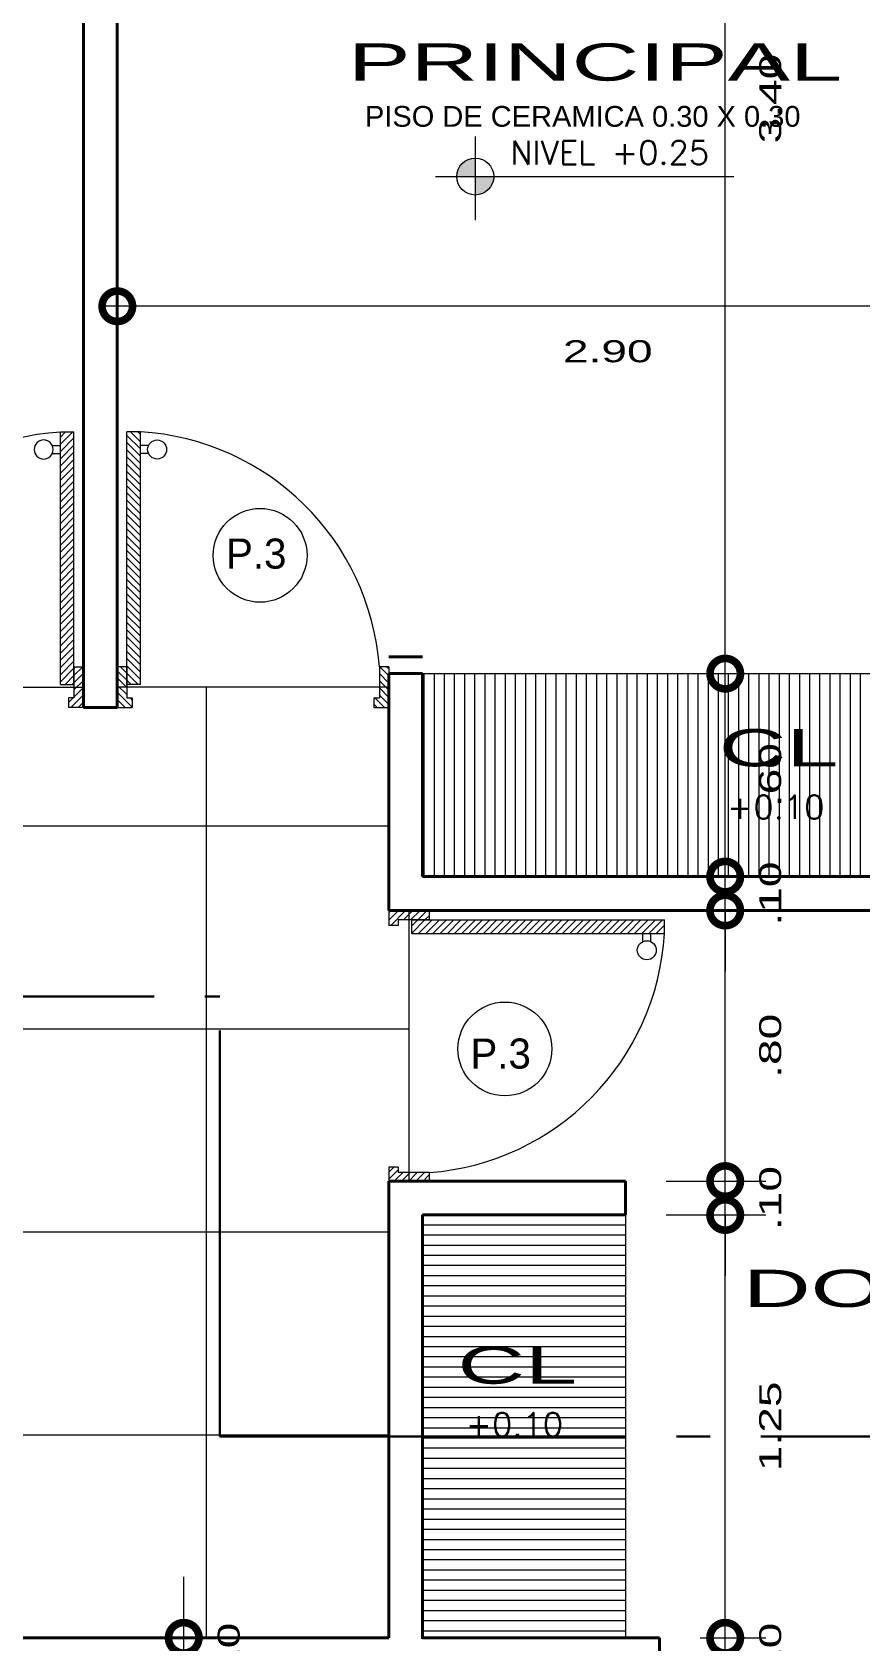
# Model space of a CAD drawing. Header units: inches. Extents: x 155.3 to 248.5, y 20.6 to 88.6.
# Drawn here: x 184.057 to 186.506, y 73.407 to 78.165 of the extents above; entities that cross this region are included whole.
import ezdxf

# ---------------------------------------------------------------- set-up
doc = ezdxf.new("R2010")
doc.units = ezdxf.units.IN
doc.header["$MEASUREMENT"] = 0
doc.linetypes.add('ACAD_ISO04W100', pattern=[30, 24, -3, 0, -3])
doc.linetypes.add('CONTINUA', pattern=[0])
for name, color, linetype in [('COTAS', 252, 'Continuous'), ('EJES', 1, 'Continuous'), ('MURO', 7, 'Continuous'), ('PUERTAS', 23, 'Continuous'), ('TEXTOS PLANTA', 7, 'Continuous'), ('TEXTURAS', 251, 'Continuous')]:
    doc.layers.add(name, color=color, linetype=linetype)
doc.styles.add('Celso', font='swissel.ttf', dxfattribs={"width": 1.5})
doc.styles.add('ROMANS', font='romans', dxfattribs={"width": 1.1, "height": 1})
doc.styles.get("Standard").update_dxf_attribs({"font": 'arial.ttf'})
doc.dimstyles.new('PLANTA 1-50', dxfattribs={"dimtxt": 0.065, "dimasz": 0.18, "dimexe": 0.12, "dimexo": 0.12, "dimgap": 0.1, "dimtad": 2, "dimzin": 4, "dimdsep": 46, "dimtxsty": 'Celso', "dimblk": 'DOTSMALL', "dimcen": 0.065, "dimdle": 0.05, "dimclrd": 14, "dimclre": 251, "dimclrt": 256, "dimaunit": 1, "dimadec": 4, "dimazin": 1, "dimtfac": 1, "dimtix": 1, "dimtmove": 0, "dimatfit": 3, "dimldrblk": 'DOTSMALL', "dimfxl": 1, "dimlwd": 9, "dimlwe": 9, "dimarcsym": 0})
pattern_1 = [(315, (-96.529859, 5.184583), (-0.013258252, -0.013258252), [])]

# ---------------------------------------------------------------- blocks, each defined once
blk = doc.blocks.new('A$C2D8C4AFF')
at = {"lineweight": 0}
h = blk.add_hatch(dxfattribs=at)
h.set_pattern_fill('ANSI31', color=8, scale=0.15, angle=17, style=0)
h.set_pattern_definition(pattern_1)
h.paths.add_polyline_path([(0.035, 0.865), (0, 0.865), (0, 1.015), (0.055, 1.015), (0.055, 0.98), (0.035, 0.98)])
h = blk.add_hatch(dxfattribs=at)
h.set_pattern_fill('ANSI31', color=8, scale=0.15, angle=17, style=0)
h.set_pattern_definition(pattern_1)
h.paths.add_polyline_path([(1, 0.865), (0.965, 0.865), (0.965, 0.93), (0.965, 0.98), (0.945, 0.98), (0.945, 1.015), (1, 1.015)])
h = blk.add_hatch(dxfattribs=at)
h.set_pattern_fill('ANSI31', color=8, scale=0.15, angle=17, style=0)
h.set_pattern_definition(pattern_1)
h.paths.add_polyline_path([(0.965, 0), (0.915, 0), (0.915, 0.93), (0.965, 0.93)])
at = {"color": 32, "lineweight": 0}
for p, q in [((0, 0.865), (0, 1.015)), ((0.055, 1.015), (0, 1.015)), ((0.055, 0.98), (0.055, 1.015)), ((1, 1.015), (0.945, 1.015)), ((0.945, 0.98), (0.945, 1.015)), ((1, 0.865), (1, 1.015)), ((0.035, 0.865), (0.035, 0.98)), ((0.055, 0.98), (0.035, 0.98)), ((0.965, 0.98), (0.945, 0.98)), ((0.965, 0.865), (0.965, 0.98)), ((0.915, 0.93), (0.965, 0.93)), ((0.915, 0.93), (0.915, 0)), ((0.965, 0.93), (0.965, 0)), ((0, 0.865), (0.035, 0.865)), ((0.965, 0.865), (1, 0.865)), ((0.915, 0), (0.965, 0))]:
    blk.add_line(p, q, dxfattribs=at)
at = {"lineweight": 0}
for p, q in [((0.885, 0.08), (0.915, 0.08)), ((0.885, 0.05), (0.915, 0.05))]:
    blk.add_line(p, q, dxfattribs=at)
blk.add_circle((0.8534, 0.065), 0.035, dxfattribs=at)
blk.add_arc((0.9698, 0.9359), 0.9375, 184.33543, 266.64957, dxfattribs=at)
blk = doc.blocks.new('_DotSmall')
at = {"color": 0, "linetype": 'ByBlock', "lineweight": 0, "const_width": 0.5}
blk.add_lwpolyline([(-0.0625, 0, 1), (0.0625, 0, 1)], format="xyb", close=True, dxfattribs=at)
blk = doc.blocks.new('*D301')
at = {"layer": 'COTAS', "color": 251, "linetype": 'Continuous', "lineweight": 9, "transparency": 16777216}
blk.add_line((184.3084, 77.5489), (184.3084, 77.2348), dxfattribs=at)
at = {"layer": 'COTAS', "color": 251, "linetype": 'CONTINUA', "lineweight": 9, "transparency": 16777216}
blk.add_line((187.2084, 77.5489), (187.2084, 77.2348), dxfattribs=at)
at = {"layer": 'COTAS', "color": 14, "linetype": 'CONTINUA', "lineweight": 9, "transparency": 16777216}
blk.add_line((187.2584, 77.3548), (184.2584, 77.3548), dxfattribs=at)
at = {"layer": 'Defpoints', "color": 0, "lineweight": 0, "transparency": 16777216}
for p in [(184.3084, 77.6689), (187.2084, 77.6689), (184.3084, 77.3548)]:
    blk.add_point(p, dxfattribs=at)
at = {"layer": 'COTAS', "color": 14, "lineweight": 9, "transparency": 16777216, "xscale": 0.18, "yscale": 0.18, "zscale": 0.18, "rotation": 180}
blk.add_blockref('_DotSmall', (184.3084, 77.3548), dxfattribs=at)
at = {"layer": 'COTAS', "color": 14, "lineweight": 9, "transparency": 16777216, "xscale": 0.18, "yscale": 0.18, "zscale": 0.18}
blk.add_blockref('_DotSmall', (187.2084, 77.3548), dxfattribs=at)
at = {"layer": 'COTAS', "lineweight": 0, "transparency": 16777216, "insert": (185.7584, 77.2214), "char_height": 0.065, "attachment_point": 5, "style": 'Celso'}
blk.add_mtext('2.90', dxfattribs=at)
blk = doc.blocks.new('*D312')
at = {"layer": 'COTAS', "color": 14, "linetype": 'CONTINUA', "lineweight": 9, "transparency": 16777216}
for p, q in [((186.1055, 73.4189), (186.1055, 73.5989)), ((186.1055, 73.3189), (186.1055, 73.4189)), ((186.1055, 73.3189), (186.1055, 73.1389))]:
    blk.add_line(p, q, dxfattribs=at)
at = {"layer": 'COTAS', "color": 251, "linetype": 'Continuous', "lineweight": 9, "transparency": 16777216}
blk.add_line((186.0311, 73.4189), (186.2255, 73.4189), dxfattribs=at)
at = {"layer": 'COTAS', "color": 251, "linetype": 'CONTINUA', "lineweight": 9, "transparency": 16777216}
blk.add_line((186.0311, 73.3189), (186.2255, 73.3189), dxfattribs=at)
at = {"layer": 'Defpoints', "color": 0, "lineweight": 0, "transparency": 16777216}
for p in [(185.9111, 73.4189), (186.1055, 73.4189), (185.9111, 73.3189)]:
    blk.add_point(p, dxfattribs=at)
at = {"layer": 'COTAS', "color": 14, "lineweight": 9, "transparency": 16777216, "xscale": 0.18, "yscale": 0.18, "zscale": 0.18}
for p, rotation in [((186.1055, 73.4189), 270), ((186.1055, 73.3189), 90)]:
    blk.add_blockref('_DotSmall', p, dxfattribs=dict(at, rotation=rotation))
at = {"layer": 'COTAS', "lineweight": 0, "transparency": 16777216, "insert": (186.2389, 73.3689), "char_height": 0.065, "attachment_point": 5, "rotation": 90, "style": 'Celso'}
blk.add_mtext('.10', dxfattribs=at)
blk = doc.blocks.new('*D313')
at = {"layer": 'COTAS', "color": 14, "linetype": 'CONTINUA', "lineweight": 9, "transparency": 16777216}
blk.add_line((186.1055, 73.3689), (186.1055, 74.7189), dxfattribs=at)
at = {"layer": 'COTAS', "color": 251, "linetype": 'Continuous', "lineweight": 9, "transparency": 16777216}
blk.add_line((185.9311, 74.6689), (186.2255, 74.6689), dxfattribs=at)
at = {"layer": 'COTAS', "color": 251, "linetype": 'CONTINUA', "lineweight": 9, "transparency": 16777216}
blk.add_line((186.0311, 73.4189), (186.2255, 73.4189), dxfattribs=at)
at = {"layer": 'Defpoints', "color": 0, "lineweight": 0, "transparency": 16777216}
for p in [(185.8111, 74.6689), (186.1055, 74.6689), (185.9111, 73.4189)]:
    blk.add_point(p, dxfattribs=at)
at = {"layer": 'COTAS', "color": 14, "lineweight": 9, "transparency": 16777216, "xscale": 0.18, "yscale": 0.18, "zscale": 0.18}
for p, rotation in [((186.1055, 74.6689), 90), ((186.1055, 73.4189), 270)]:
    blk.add_blockref('_DotSmall', p, dxfattribs=dict(at, rotation=rotation))
at = {"layer": 'COTAS', "lineweight": 0, "transparency": 16777216, "insert": (186.2389, 74.0439), "char_height": 0.065, "attachment_point": 5, "rotation": 90, "style": 'Celso'}
blk.add_mtext('1.25', dxfattribs=at)
blk = doc.blocks.new('*D314')
at = {"layer": 'COTAS', "color": 14, "linetype": 'CONTINUA', "lineweight": 9, "transparency": 16777216}
for p, q in [((186.1055, 74.7689), (186.1055, 74.9489)), ((186.1055, 74.6689), (186.1055, 74.7689)), ((186.1055, 74.6689), (186.1055, 74.4889))]:
    blk.add_line(p, q, dxfattribs=at)
at = {"layer": 'COTAS', "color": 251, "linetype": 'Continuous', "lineweight": 9, "transparency": 16777216}
blk.add_line((185.9311, 74.7689), (186.2255, 74.7689), dxfattribs=at)
at = {"layer": 'COTAS', "color": 251, "linetype": 'CONTINUA', "lineweight": 9, "transparency": 16777216}
blk.add_line((185.9311, 74.6689), (186.2255, 74.6689), dxfattribs=at)
at = {"layer": 'Defpoints', "color": 0, "lineweight": 0, "transparency": 16777216}
for p in [(185.8111, 74.7689), (186.1055, 74.7689), (185.8111, 74.6689)]:
    blk.add_point(p, dxfattribs=at)
at = {"layer": 'COTAS', "color": 14, "lineweight": 9, "transparency": 16777216, "xscale": 0.18, "yscale": 0.18, "zscale": 0.18}
for p, rotation in [((186.1055, 74.7689), 270), ((186.1055, 74.6689), 90)]:
    blk.add_blockref('_DotSmall', p, dxfattribs=dict(at, rotation=rotation))
at = {"layer": 'COTAS', "lineweight": 0, "transparency": 16777216, "insert": (186.2389, 74.7189), "char_height": 0.065, "attachment_point": 5, "rotation": 90, "style": 'Celso'}
blk.add_mtext('.10', dxfattribs=at)
blk = doc.blocks.new('*D315')
at = {"layer": 'COTAS', "color": 14, "linetype": 'CONTINUA', "lineweight": 9, "transparency": 16777216}
blk.add_line((186.1055, 74.7189), (186.1055, 75.6189), dxfattribs=at)
at = {"layer": 'COTAS', "color": 251, "linetype": 'Continuous', "lineweight": 9, "transparency": 16777216}
blk.add_line((185.8871, 75.5689), (186.2255, 75.5689), dxfattribs=at)
at = {"layer": 'COTAS', "color": 251, "linetype": 'CONTINUA', "lineweight": 9, "transparency": 16777216}
blk.add_line((185.9311, 74.7689), (186.2255, 74.7689), dxfattribs=at)
at = {"layer": 'Defpoints', "color": 0, "lineweight": 0, "transparency": 16777216}
for p in [(185.7671, 75.5689), (186.1055, 75.5689), (185.8111, 74.7689)]:
    blk.add_point(p, dxfattribs=at)
at = {"layer": 'COTAS', "color": 14, "lineweight": 9, "transparency": 16777216, "xscale": 0.18, "yscale": 0.18, "zscale": 0.18}
for p, rotation in [((186.1055, 75.5689), 90), ((186.1055, 74.7689), 270)]:
    blk.add_blockref('_DotSmall', p, dxfattribs=dict(at, rotation=rotation))
at = {"layer": 'COTAS', "lineweight": 0, "transparency": 16777216, "insert": (186.2389, 75.1689), "char_height": 0.065, "attachment_point": 5, "rotation": 90, "style": 'Celso'}
blk.add_mtext('.80', dxfattribs=at)
blk = doc.blocks.new('*D316')
at = {"layer": 'COTAS', "color": 14, "linetype": 'CONTINUA', "lineweight": 9, "transparency": 16777216}
for p, q in [((186.1055, 75.6689), (186.1055, 75.8489)), ((186.1055, 75.5689), (186.1055, 75.6689)), ((186.1055, 75.5689), (186.1055, 75.3889))]:
    blk.add_line(p, q, dxfattribs=at)
at = {"layer": 'COTAS', "color": 251, "linetype": 'Continuous', "lineweight": 9, "transparency": 16777216}
blk.add_line((185.8686, 75.6689), (186.2255, 75.6689), dxfattribs=at)
at = {"layer": 'COTAS', "color": 251, "linetype": 'CONTINUA', "lineweight": 9, "transparency": 16777216}
blk.add_line((185.8871, 75.5689), (186.2255, 75.5689), dxfattribs=at)
at = {"layer": 'Defpoints', "color": 0, "lineweight": 0, "transparency": 16777216}
for p in [(185.7486, 75.6689), (186.1055, 75.6689), (185.7671, 75.5689)]:
    blk.add_point(p, dxfattribs=at)
at = {"layer": 'COTAS', "color": 14, "lineweight": 9, "transparency": 16777216, "xscale": 0.18, "yscale": 0.18, "zscale": 0.18}
for p, rotation in [((186.1055, 75.6689), 270), ((186.1055, 75.5689), 90)]:
    blk.add_blockref('_DotSmall', p, dxfattribs=dict(at, rotation=rotation))
at = {"layer": 'COTAS', "lineweight": 0, "transparency": 16777216, "insert": (186.2389, 75.6189), "char_height": 0.065, "attachment_point": 5, "rotation": 90, "style": 'Celso'}
blk.add_mtext('.10', dxfattribs=at)
blk = doc.blocks.new('*D317')
at = {"layer": 'COTAS', "color": 14, "linetype": 'CONTINUA', "lineweight": 9, "transparency": 16777216}
blk.add_line((186.1055, 75.6189), (186.1055, 76.3189), dxfattribs=at)
at = {"layer": 'COTAS', "color": 251, "linetype": 'Continuous', "lineweight": 9, "transparency": 16777216}
blk.add_line((185.8805, 76.2689), (186.2255, 76.2689), dxfattribs=at)
at = {"layer": 'COTAS', "color": 251, "linetype": 'CONTINUA', "lineweight": 9, "transparency": 16777216}
blk.add_line((185.8686, 75.6689), (186.2255, 75.6689), dxfattribs=at)
at = {"layer": 'Defpoints', "color": 0, "lineweight": 0, "transparency": 16777216}
for p in [(185.7605, 76.2689), (186.1055, 76.2689), (185.7486, 75.6689)]:
    blk.add_point(p, dxfattribs=at)
at = {"layer": 'COTAS', "color": 14, "lineweight": 9, "transparency": 16777216, "xscale": 0.18, "yscale": 0.18, "zscale": 0.18}
for p, rotation in [((186.1055, 76.2689), 90), ((186.1055, 75.6689), 270)]:
    blk.add_blockref('_DotSmall', p, dxfattribs=dict(at, rotation=rotation))
at = {"layer": 'COTAS', "lineweight": 0, "transparency": 16777216, "insert": (186.2389, 75.9689), "char_height": 0.065, "attachment_point": 5, "rotation": 90, "style": 'Celso'}
blk.add_mtext('.60', dxfattribs=at)
blk = doc.blocks.new('*D318')
at = {"layer": 'COTAS', "color": 14, "linetype": 'CONTINUA', "lineweight": 9, "transparency": 16777216}
blk.add_line((186.1055, 76.2189), (186.1055, 79.7189), dxfattribs=at)
at = {"layer": 'COTAS', "color": 251, "linetype": 'Continuous', "lineweight": 9, "transparency": 16777216}
blk.add_line((185.9284, 79.6689), (186.2255, 79.6689), dxfattribs=at)
at = {"layer": 'COTAS', "color": 251, "linetype": 'CONTINUA', "lineweight": 9, "transparency": 16777216}
blk.add_line((185.8805, 76.2689), (186.2255, 76.2689), dxfattribs=at)
at = {"layer": 'Defpoints', "color": 0, "lineweight": 0, "transparency": 16777216}
for p in [(185.8084, 79.6689), (186.1055, 79.6689), (185.7605, 76.2689)]:
    blk.add_point(p, dxfattribs=at)
at = {"layer": 'COTAS', "color": 14, "lineweight": 9, "transparency": 16777216, "xscale": 0.18, "yscale": 0.18, "zscale": 0.18}
for p, rotation in [((186.1055, 79.6689), 90), ((186.1055, 76.2689), 270)]:
    blk.add_blockref('_DotSmall', p, dxfattribs=dict(at, rotation=rotation))
at = {"layer": 'COTAS', "lineweight": 0, "transparency": 16777216, "insert": (186.2389, 77.9689), "char_height": 0.065, "attachment_point": 5, "rotation": 90, "style": 'Celso'}
blk.add_mtext('3.40', dxfattribs=at)
blk = doc.blocks.new('*D339')
at = {"layer": 'COTAS', "color": 14, "linetype": 'CONTINUA', "lineweight": 9, "transparency": 16777216}
for p, q in [((184.5048, 73.4189), (184.5048, 73.5989)), ((184.5048, 73.3189), (184.5048, 73.4189)), ((184.5048, 73.3189), (184.5048, 73.1389))]:
    blk.add_line(p, q, dxfattribs=at)
at = {"layer": 'COTAS', "color": 251, "linetype": 'Continuous', "lineweight": 9, "transparency": 16777216}
blk.add_line((184.2866, 73.4189), (184.6248, 73.4189), dxfattribs=at)
at = {"layer": 'COTAS', "color": 251, "linetype": 'CONTINUA', "lineweight": 9, "transparency": 16777216}
blk.add_line((184.2567, 73.3189), (184.6248, 73.3189), dxfattribs=at)
at = {"layer": 'Defpoints', "color": 0, "lineweight": 0, "transparency": 16777216}
for p in [(184.1666, 73.4189), (184.5048, 73.4189), (184.1367, 73.3189)]:
    blk.add_point(p, dxfattribs=at)
at = {"layer": 'COTAS', "color": 14, "lineweight": 9, "transparency": 16777216, "xscale": 0.18, "yscale": 0.18, "zscale": 0.18}
for p, rotation in [((184.5048, 73.4189), 270), ((184.5048, 73.3189), 90)]:
    blk.add_blockref('_DotSmall', p, dxfattribs=dict(at, rotation=rotation))
at = {"layer": 'COTAS', "lineweight": 0, "transparency": 16777216, "insert": (184.6381, 73.3689), "char_height": 0.065, "attachment_point": 5, "rotation": 90, "style": 'Celso'}
blk.add_mtext('.10', dxfattribs=at)

msp = doc.modelspace()

# ---------------------------------------------------------------- hatches: boundary and pattern name
at = {"layer": 'TEXTOS PLANTA', "lineweight": 9}
h = msp.add_hatch(color=7, dxfattribs=at)
h.paths.add_polyline_path([(185.312, 77.7382), (185.3666, 77.7382), (185.3666, 77.7928, 0.414214)])
h.paths.add_polyline_path([(185.3666, 77.7382), (185.3666, 77.6836, 0.414214), (185.4212, 77.7382)])
at = {"layer": 'TEXTURAS', "lineweight": 0}
h = msp.add_hatch(dxfattribs=at)
h.set_pattern_fill('_USER', color=251, scale=0.03, angle=90, style=0, pattern_type=0)
h.set_pattern_definition([(90, (346.255625, 0), (0.03, 2e-18), [])])
h.paths.add_polyline_path([(185.2111, 76.2689), (187.2084, 76.2689), (187.2084, 75.6689), (185.2111, 75.6689)])
h = msp.add_hatch(dxfattribs=at)
h.set_pattern_fill('_USER', color=251, scale=0.6, angle=90, style=0, double=1, pattern_type=0)
h.set_pattern_definition([(90, (185.1713, 73.4189), (0.6, 4e-17), []), (7e-15, (185.1713, 73.4189), (7e-17, -0.6), [])])
h.paths.add_polyline_path([(183.4084, 76.1689), (183.4499, 76.1689), (183.4499, 76.197), (183.4338, 76.197), (183.4338, 76.2291), (184.1803, 76.2291), (184.1803, 76.197), (184.1643, 76.197), (184.1643, 76.1689), (184.2084, 76.1689), (184.3084, 76.1689), (184.3525, 76.1689), (184.3525, 76.197), (184.3365, 76.197), (184.3365, 76.2291), (185.083, 76.2291), (185.083, 76.197), (185.0669, 76.197), (185.0669, 76.1689), (185.1111, 76.1689), (185.1111, 75.5689), (185.1111, 75.5247), (185.1392, 75.5247), (185.1392, 75.5408), (185.1713, 75.5408), (185.1713, 74.7943), (185.1392, 74.7943), (185.1392, 74.8103), (185.1111, 74.8103), (185.1111, 74.7662), (185.1111, 74.0144), (184.5996, 74.0144), (184.5996, 75.3144), (183.4084, 75.3144)])
h.paths.add_polyline_path([(181.3084, 74.4689), (181.4084, 74.4689), (181.4414, 74.4739), (181.4414, 74.4949), (181.4294, 74.4949), (181.4294, 74.5189), (181.9874, 74.5189), (181.9874, 74.4949), (181.9754, 74.4949), (181.9754, 74.4739), (182.0084, 74.4739), (182.0084, 74.4689), (183.4084, 74.4689), (183.4084, 74.5689), (183.4084, 74.6019), (183.3874, 74.6019), (183.3874, 74.5899), (183.3584, 74.5899), (183.3584, 75.1479), (183.3874, 75.1479), (183.3874, 75.1359), (183.4084, 75.1359), (183.4084, 75.1689), (183.4084, 75.3144), (184.5996, 75.3144), (184.5996, 74.0144), (185.1111, 74.0144), (185.1111, 73.4189), (181.3084, 73.4189)])
h = msp.add_hatch(dxfattribs=at)
h.set_pattern_fill('_USER', color=251, scale=0.03, angle=180, style=0, pattern_type=0)
h.set_pattern_definition([(7e-15, (346.255625, 0), (4e-18, -0.03), [])])
h.paths.add_polyline_path([(185.2111, 74.6689), (185.8111, 74.6689), (185.8111, 74.0144), (185.2111, 74.0144)])
h.paths.add_polyline_path([(185.2111, 74.0144), (185.8111, 74.0144), (185.8111, 73.4189), (185.2111, 73.4189)])

# ---------------------------------------------------------------- linework, layer by layer
at = {"layer": 'EJES', "linetype": 'ACAD_ISO04W100', "lineweight": 30, "ltscale": 0.05}
for p, q in [((162.4172, 75.3144), (184.6111, 75.3144)), ((184.6111, 74.0144), (184.6111, 75.3144)), ((184.6111, 74.0144), (190.6198, 74.0144))]:
    msp.add_line(p, q, dxfattribs=at)
at = {"layer": 'MURO', "color": 7, "lineweight": 40}
for p, q in [((184.2084, 76.1689), (184.2084, 80.2689)), ((184.3084, 76.1689), (184.3084, 79.6689)), ((185.1111, 76.3189), (185.2111, 76.3189)), ((185.1111, 76.2689), (185.2111, 76.2689)), ((185.1111, 75.5689), (185.1111, 76.2689)), ((185.2111, 75.6689), (185.2111, 76.2689)), ((184.3084, 76.1689), (184.2084, 76.1689)), ((185.2111, 75.6689), (187.2084, 75.6689)), ((185.1111, 75.5689), (187.3084, 75.5689)), ((185.1111, 73.4189), (185.1111, 74.7689)), ((185.1111, 74.7689), (185.8111, 74.7689)), ((185.8111, 74.6689), (185.8111, 74.7689)), ((185.2111, 73.4162), (185.2111, 74.6689)), ((185.2111, 74.6689), (185.8111, 74.6689)), ((181.3084, 73.4189), (185.1111, 73.4189)), ((185.2111, 73.4189), (185.9111, 73.4189)), ((185.8111, 73.4162), (185.8111, 73.4189)), ((185.9111, 73.4189), (185.9111, 73.3189))]:
    msp.add_line(p, q, dxfattribs=at)
at = {"layer": 'TEXTOS PLANTA', "color": 7, "lineweight": 9}
for p, q in [((185.3666, 77.857), (185.3666, 77.6089)), ((185.2494, 77.7382), (186.1309, 77.7382))]:
    msp.add_line(p, q, dxfattribs=at)
msp.add_circle((185.3666, 77.7382), 0.0546, dxfattribs=at)
at = {"layer": 'TEXTOS PLANTA', "lineweight": 0}
for centre in [(184.7305, 76.6186), (185.4541, 75.1595)]:
    msp.add_circle(centre, 0.1387, dxfattribs=at)
at = {"layer": 'TEXTURAS', "color": 251, "lineweight": 0}
for p, q in [((185.2111, 76.2689), (187.2084, 76.2689)), ((183.4057, 76.2291), (184.2084, 76.2291)), ((185.1111, 76.2291), (184.3084, 76.2291)), ((185.1713, 74.7662), (185.1713, 75.5689)), ((185.8111, 74.6689), (185.8111, 73.4189))]:
    msp.add_line(p, q, dxfattribs=at)

# ---------------------------------------------------------------- block references
at = {"layer": 'PUERTAS', "lineweight": 0, "yscale": 0.80269837919511, "zscale": 0.80269837919511}
for p, xscale, rotation in [((183.4057, 76.9836), -0.80269837919511, 180), ((185.1111, 76.9836), 0.80269837919511, 180), ((185.9258, 74.7662), 0.80269837919511, 90.00000000000001)]:
    msp.add_blockref('A$C2D8C4AFF', p, dxfattribs=dict(at, xscale=xscale, rotation=rotation))

# ---------------------------------------------------------------- texts
at = {"layer": 'TEXTOS PLANTA', "color": 7, "lineweight": 9, "width": 1.8}
for s, p in [('PRINCIPAL', (184.9908, 78.0217)), ('CL', (186.0865, 75.9949)), ('DORMITORIO 1', (186.1584, 74.3969)), ('CL', (185.3139, 74.17))]:
    msp.add_text(s, height=0.11, dxfattribs=at).set_placement(p)
at = {"layer": 'TEXTOS PLANTA', "color": 7, "lineweight": 9}
msp.add_text('PISO DE CERAMICA 0.30 X 0.30', height=0.061427, dxfattribs=at).set_placement((185.0405, 77.8854))
at = {"layer": 'TEXTOS PLANTA', "color": 7, "lineweight": 9, "style": 'ROMANS'}
for s, p in [('NIVEL +0.25', (185.4701, 77.7741)), ('+0.10', (186.1108, 75.8393)), ('+0.10', (185.3381, 74.0144))]:
    msp.add_text(s, height=0.07, dxfattribs=at).set_placement(p)
at = {"layer": 'TEXTOS PLANTA', "color": 7, "lineweight": 9, "char_height": 0.088889, "width": 0.355556, "attachment_point": 6}
for insert in [(184.8084, 76.6231), (185.5309, 75.1453)]:
    msp.add_mtext('{\\fCentury Gothic|b0|i0|c1|p15;P.3}', dxfattribs=dict(at, insert=insert))

# ---------------------------------------------------------------- dimensions: what is measured, and where the dimension line sits
at = {"layer": 'COTAS', "lineweight": 0}
for base, p1, p2, picture, middle in [((186.1055, 79.6689), (185.7605, 76.2689), (185.8084, 79.6689), '*D318', (186.2389, 77.9689)), ((186.1055, 76.2689), (185.7486, 75.6689), (185.7605, 76.2689), '*D317', (186.2389, 75.9689)), ((186.1055, 75.6689), (185.7671, 75.5689), (185.7486, 75.6689), '*D316', (186.2389, 75.6189)), ((186.1055, 75.5689), (185.8111, 74.7689), (185.7671, 75.5689), '*D315', (186.2389, 75.1689)), ((186.1055, 74.7689), (185.8111, 74.6689), (185.8111, 74.7689), '*D314', (186.2389, 74.7189)), ((186.1055, 74.6689), (185.9111, 73.4189), (185.8111, 74.6689), '*D313', (186.2389, 74.0439)), ((184.5048, 73.4189), (184.1367, 73.3189), (184.1666, 73.4189), '*D339', (184.6381, 73.3689)), ((186.1055, 73.4189), (185.9111, 73.3189), (185.9111, 73.4189), '*D312', (186.2389, 73.3689))]:
    dim = msp.add_linear_dim(base=base, p1=p1, p2=p2, angle=90, dimstyle='PLANTA 1-50', override={"dimtmove": 1}, dxfattribs=at)
    dim.commit()
    dim.dimension.update_dxf_attribs({"geometry": picture, "text_midpoint": middle})
dim = msp.add_linear_dim(base=(184.3084, 77.3548), p1=(187.2084, 77.6689), p2=(184.3084, 77.6689), dimstyle='PLANTA 1-50', dxfattribs=at)
dim.commit()
dim.dimension.update_dxf_attribs({"geometry": '*D301', "text_midpoint": (185.7584, 77.2214)})

doc.saveas('drawing.dxf')
